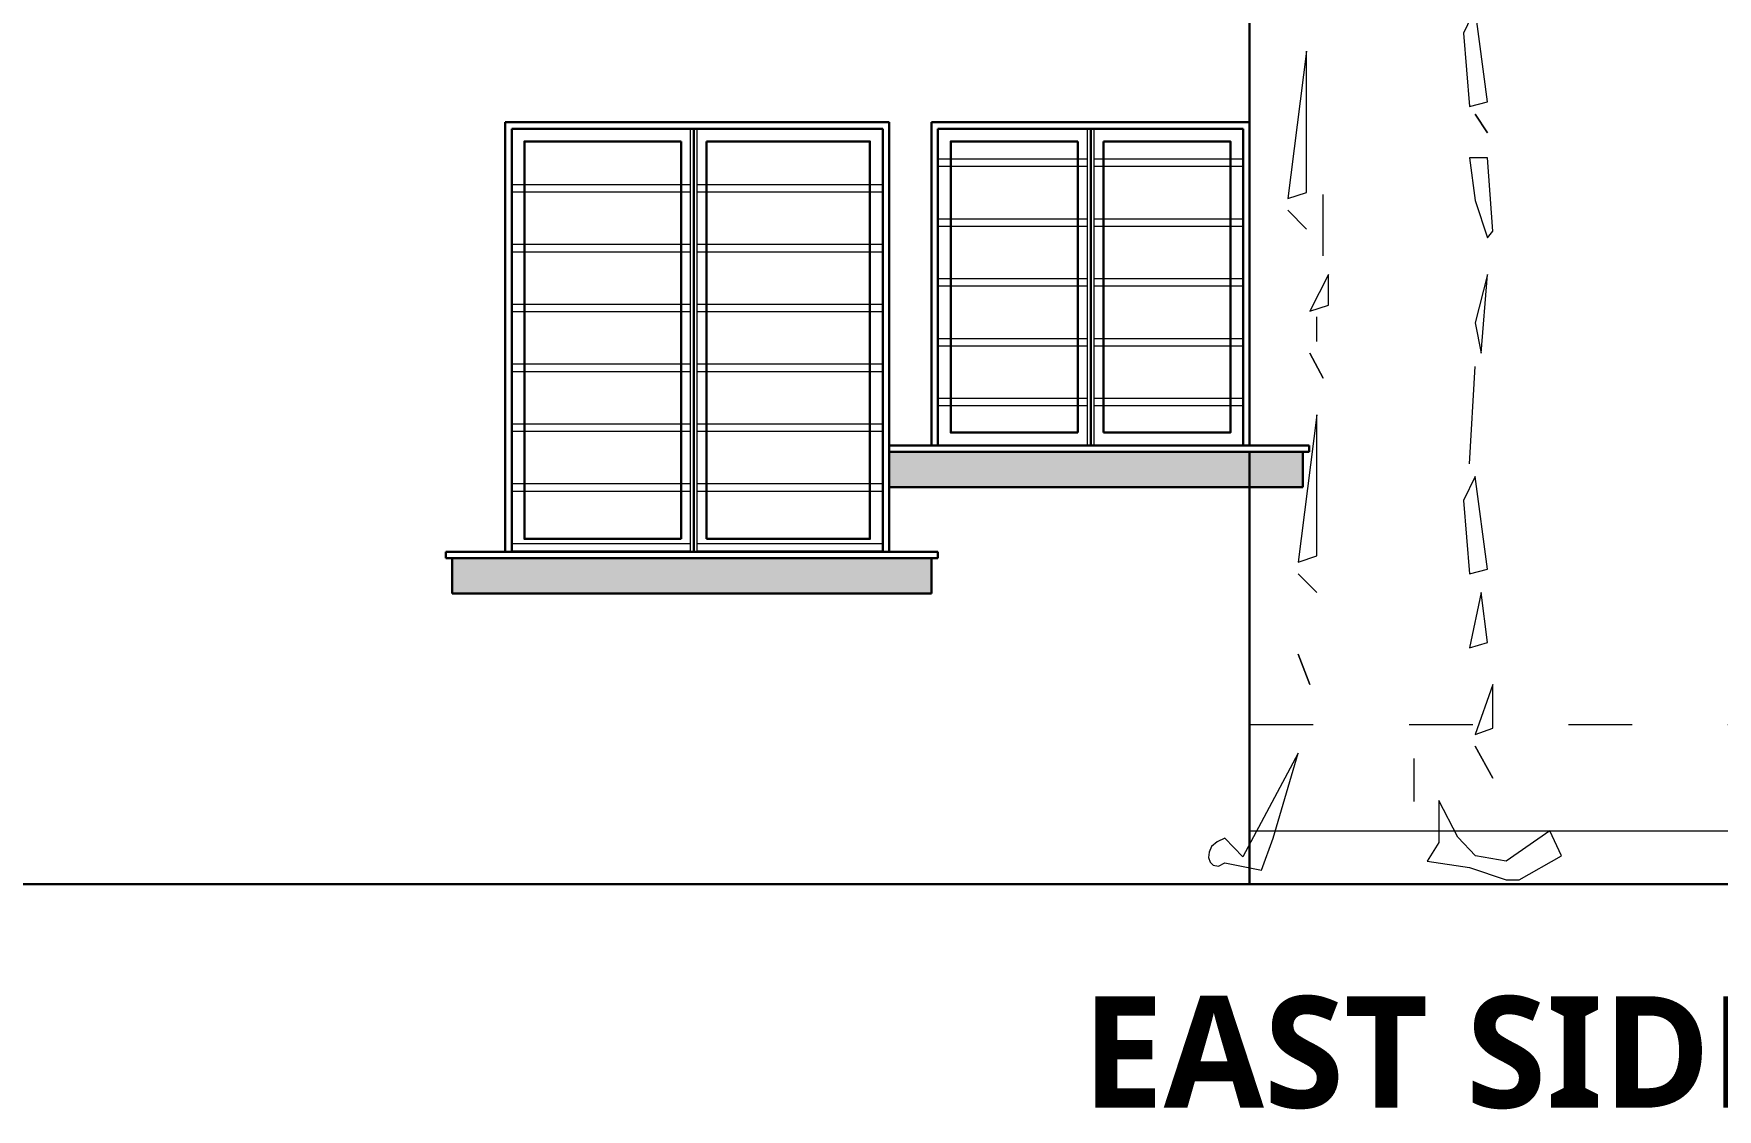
# Model space of a CAD drawing. Header units: millimetres. Extents: x 922141 to 965068, y 34629 to 256118.
# Drawn here: x 950409 to 955160, y 205096 to 208132 of the extents above; entities that cross this region are included whole.
import ezdxf

# ---------------------------------------------------------------- set-up
doc = ezdxf.new("R2010")
doc.units = ezdxf.units.MM
doc.linetypes.add('ACAD_ISO03W100', pattern=[30, 12, -18])
doc.layers.add('FUR', color=2, linetype='Continuous')
for name, color, linetype, lineweight in [('HATCH', 8, 'Continuous', 5), ('MCA__ LANDSCAPE', 136, 'Continuous', 5), ('MCA__ LAYOUT TESTO', 6, 'Continuous', 5), ('MCA__ MURI ESISTENTI SEZIONATI', 30, 'Continuous', 30), ('MCA__ SCALE', 154, 'Continuous', 18)]:
    doc.layers.add(name, color=color, linetype=linetype, lineweight=lineweight)
doc.styles.get("Standard").update_dxf_attribs({"font": 'arial.ttf'})

# ---------------------------------------------------------------- blocks, each defined once
blk = doc.blocks.new('A$C45F453B8')
at = {"layer": 'HATCH', "linetype": 'Continuous'}
for points in [[(124.56, 73.94), (125.75, 82.75), (126.86, 80.45), (126.27, 73.49), (124.56, 73.94)], [(141.77, 65.32), (141.77, 78.73), (143.54, 64.73), (141.77, 65.32)], [(124.56, 70.98), (125.75, 72.76), (124.56, 70.98)], [(124.56, 60.99), (124.05, 61.65), (124.56, 68.61), (126.27, 68.61), (125.75, 64.54), (124.56, 60.99)], [(140.19, 59.28), (140.19, 65.13)], [(141.77, 61.84), (143.54, 63.62), (141.77, 61.84)], [(125.16, 50.03), (124.56, 57.51), (125.75, 52.92), (125.16, 50.03)], [(139.67, 54.62), (139.67, 57.51), (141.44, 54.03), (139.67, 54.62)], [(140.78, 51.14), (140.78, 53.51)], [(140.19, 47.66), (141.44, 50.03), (140.19, 47.66)], [(126.27, 39.52), (125.75, 48.77)], [(140.78, 30.78), (140.78, 44.18), (142.56, 30.19), (140.78, 30.78)], [(124.56, 29.52), (125.75, 38.33), (126.86, 36.04), (126.27, 29.08), (124.56, 29.52)], [(140.78, 27.3), (142.56, 29.08), (140.78, 27.3)], [(124.56, 22.56), (125.16, 27.3), (126.27, 22.04), (124.56, 22.56)], [(141.44, 18.56), (142.56, 21.45), (141.44, 18.56)], [(124.05, 14.42), (124.05, 18.56), (125.75, 13.82), (124.05, 14.42)], [(124.05, 9.68), (125.75, 12.71), (124.05, 9.68)], [(131.52, 7.46), (131.52, 11.53)], [(146.04, 0.94), (144.92, 3.98), (142.56, 12.05), (147.81, 2.2), (149.52, 3.98), (150.26, 3.61), (150.77, 3.16), (151, 2.64), (151.07, 2.13), (150.92, 1.68), (150.63, 1.39), (150.11, 1.31), (149.52, 1.61), (146.04, 0.94)], [(122.81, 0), (121.55, 0), (117.55, 2.3), (118.66, 4.66), (122.81, 1.78), (125.7, 2.3), (127.4, 4.07), (129.18, 7.55), (129.18, 3.55), (130.29, 1.78), (126.29, 1.18), (122.81, 0)]]:
    blk.add_lwpolyline(points, dxfattribs=at)

msp = doc.modelspace()

# ---------------------------------------------------------------- hatches: boundary and pattern name
at = {"layer": 'MCA__ LANDSCAPE'}
h = msp.add_hatch(color=256, dxfattribs=at)
h.dxf.hatch_style = 1
h.paths.add_polyline_path([(953990.23, 206952.12), (952823.19, 206952.12), (952823.19, 206852.12), (953990.23, 206852.12)])
h = msp.add_hatch(color=256, dxfattribs=at)
h.dxf.hatch_style = 1
h.paths.add_polyline_path([(951590.23, 206652.12), (951590.23, 206552.12), (952943.19, 206552.12), (952943.19, 206652.12)])

# ---------------------------------------------------------------- linework, layer by layer
at = {"layer": 'MCA__ LANDSCAPE', "linetype": 'ACAD_ISO03W100', "ltscale": 15}
msp.add_line((953840.23, 206182.12), (959872.47, 206182.12), dxfattribs=at)
at = {"layer": 'MCA__ MURI ESISTENTI SEZIONATI'}
for p, q in [((953840.23, 208182.12), (953840.23, 206970.12)), ((951740.23, 207882.12), (952823.19, 207882.12)), ((951740.23, 206670.12), (951740.23, 207882.12)), ((951758.23, 207864.12), (952805.19, 207864.12)), ((951758.23, 206670.12), (951758.23, 207864.12)), ((952272.05, 206670.12), (952272.05, 207864.12)), ((952805.19, 207864.12), (952805.19, 206670.12)), ((952823.19, 207882.12), (952823.19, 206670.12)), ((952943.19, 207882.12), (953840.23, 207882.12)), ((952943.19, 206970.12), (952943.19, 207882.12)), ((952961.19, 207864.12), (953822.23, 207864.12)), ((952961.19, 206970.12), (952961.19, 207864.12)), ((953392.05, 206970.12), (953392.05, 207864.12)), ((953822.23, 207864.12), (953822.23, 206970.12)), ((953840.23, 207882.12), (953840.23, 206970.12)), ((952236.05, 206706.12), (952236.05, 207828.12)), ((952308.05, 206706.12), (952308.05, 207828.12)), ((953356.05, 207006.12), (953356.05, 207828.12)), ((953428.05, 207006.12), (953428.05, 207828.12)), ((954008.23, 206970.12), (952823.19, 206970.12)), ((952823.19, 206852.12), (952823.19, 206952.12)), ((952823.19, 206952.12), (954008.23, 206952.12)), ((953840.23, 206952.12), (952943.19, 206952.12)), ((953840.23, 206952.12), (953840.23, 205732.12)), ((953990.23, 206952.12), (953990.23, 206852.12)), ((954008.23, 206970.12), (954008.23, 206952.12)), ((953990.23, 206852.12), (952823.19, 206852.12)), ((952961.19, 206670.12), (951572.23, 206670.12)), ((951572.23, 206670.12), (951572.23, 206652.12)), ((952961.19, 206670.12), (952961.19, 206652.12)), ((951572.23, 206652.12), (952961.19, 206652.12)), ((951590.23, 206552.12), (951590.23, 206652.12)), ((952823.19, 206652.12), (951740.23, 206652.12)), ((952943.19, 206652.12), (952943.19, 206552.12)), ((952943.19, 206552.12), (951590.23, 206552.12)), ((929593.95, 205732.12), (957220.23, 205732.12)), ((948274.19, 205732.12), (953840.23, 205732.12))]:
    msp.add_line(p, q, dxfattribs=at)
for points in [[(952236.05, 206706.12), (951794.23, 206706.12), (951794.23, 207828.12), (952236.05, 207828.12)], [(952308.05, 207828.12), (952769.19, 207828.12), (952769.19, 206706.12), (952308.05, 206706.12)], [(953356.05, 207006.12), (952997.19, 207006.12), (952997.19, 207828.12), (953356.05, 207828.12)], [(953428.05, 207828.12), (953786.23, 207828.12), (953786.23, 207006.12), (953428.05, 207006.12)], [(952943.19, 206575.78), (952943.19, 206595.78)]]:
    msp.add_lwpolyline(points, dxfattribs=at)
at = {"layer": 'MCA__ SCALE'}
msp.add_line((953840.23, 205882.12), (957220.23, 205882.12), dxfattribs=at)
at = {"layer": 'MCA__ SCALE', "color": 9, "true_color": 0xc7c8ca}
for points in [[(952281.71, 207882.12), (952261.71, 207882.12)], [(952261.71, 207864.12), (952261.71, 206670.12)], [(952281.71, 206670.12), (952281.71, 207864.12)], [(953401.71, 207882.12), (953381.71, 207882.12)], [(953381.71, 207864.12), (953381.71, 206970.12)], [(953401.71, 206970.12), (953401.71, 207864.12)], [(953381.71, 207777.91), (952961.19, 207777.91)], [(952961.19, 207757.91), (953381.71, 207757.91)], [(953822.23, 207777.91), (953401.71, 207777.91)], [(953401.71, 207757.91), (953822.23, 207757.91)], [(952261.71, 207705.78), (951758.23, 207705.78)], [(952805.19, 207705.78), (952281.71, 207705.78)], [(951758.23, 207685.78), (952261.71, 207685.78)], [(952281.71, 207685.78), (952805.19, 207685.78)], [(953381.71, 207609.04), (952961.19, 207609.04)], [(953822.23, 207609.04), (953401.71, 207609.04)], [(952961.19, 207589.04), (953381.71, 207589.04)], [(953401.71, 207589.04), (953822.23, 207589.04)], [(952261.71, 207536.9), (951758.23, 207536.9)], [(951758.23, 207516.9), (952261.71, 207516.9)], [(952805.19, 207536.9), (952281.71, 207536.9)], [(952281.71, 207516.9), (952805.19, 207516.9)], [(953381.71, 207440.16), (952961.19, 207440.16)], [(952961.19, 207420.16), (953381.71, 207420.16)], [(953822.23, 207440.16), (953401.71, 207440.16)], [(953401.71, 207420.16), (953822.23, 207420.16)], [(952261.71, 207368.03), (951758.23, 207368.03)], [(951758.23, 207348.03), (952261.71, 207348.03)], [(952805.19, 207368.03), (952281.71, 207368.03)], [(952281.71, 207348.03), (952805.19, 207348.03)], [(953381.71, 207271.28), (952961.19, 207271.28)], [(952961.19, 207251.28), (953381.71, 207251.28)], [(953822.23, 207271.28), (953401.71, 207271.28)], [(953401.71, 207251.28), (953822.23, 207251.28)], [(952261.71, 207199.15), (951758.23, 207199.15)], [(952805.19, 207199.15), (952281.71, 207199.15)], [(951758.23, 207179.15), (952261.71, 207179.15)], [(952281.71, 207179.15), (952805.19, 207179.15)], [(953381.71, 207102.41), (952961.19, 207102.41)], [(953822.23, 207102.41), (953401.71, 207102.41)], [(952961.19, 207082.41), (953381.71, 207082.41)], [(953401.71, 207082.41), (953822.23, 207082.41)], [(952261.71, 207030.27), (951758.23, 207030.27)], [(951758.23, 207010.27), (952261.71, 207010.27)], [(952805.19, 207030.27), (952281.71, 207030.27)], [(952281.71, 207010.27), (952805.19, 207010.27)], [(953381.71, 206952.12), (953401.71, 206952.12)], [(952261.71, 206861.4), (951758.23, 206861.4)], [(952805.19, 206861.4), (952281.71, 206861.4)], [(951758.23, 206841.4), (952261.71, 206841.4)], [(952281.71, 206841.4), (952805.19, 206841.4)], [(952261.71, 206692.52), (951758.23, 206692.52)], [(951758.23, 206672.52), (952261.71, 206672.52)], [(952805.19, 206692.52), (952281.71, 206692.52)], [(952281.71, 206672.52), (952805.19, 206672.52)], [(952261.71, 206652.12), (952281.71, 206652.12)]]:
    msp.add_lwpolyline(points, dxfattribs=at)

# ---------------------------------------------------------------- block references
at = {"layer": 'FUR', "xscale": -29.70886197658729, "yscale": 29.70886197658729, "zscale": 29.70886197658729}
msp.add_blockref('A$C45F453B8', (958212.52, 205743.68), dxfattribs=at)

# ---------------------------------------------------------------- texts
at = {"layer": 'MCA__ LAYOUT TESTO', "color": 14, "insert": (952108.22, 205415.49, 0), "char_height": 315, "attachment_point": 1}
msp.add_mtext_dynamic_manual_height_columns('{\\fSegoe UI Light|b1|i0|c0|p34;^IEAST SIDE ELEVTION}', width=6780.4445, gutter_width=1, heights=[0], dxfattribs=at)

doc.saveas('drawing.dxf')
